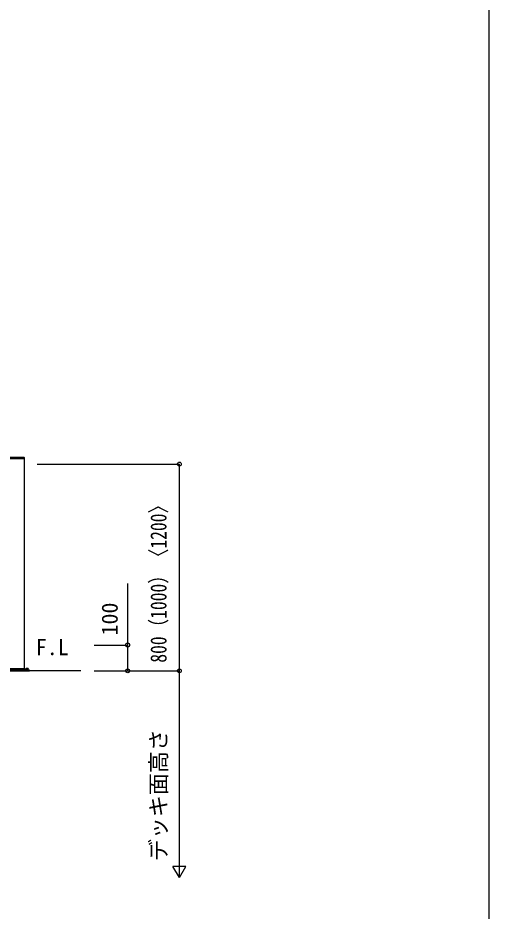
# Model space of a CAD drawing. Units: millimetres, scale not verified. Extents: x -4375 to 4375, y -6499 to 6470.
# Drawn here: x 2551 to 4375, y -679 to 2777 of the extents above; entities that cross this region are included whole.
import ezdxf
from ezdxf.enums import TextEntityAlignment as Align

# ---------------------------------------------------------------- set-up
doc = ezdxf.new("R2010")
doc.units = ezdxf.units.MM
doc.header["$LTSCALE"] = 30
for name, color, linetype in [('0-1_USER1', 3, 'Continuous'), ('0-3_YKK_13', 4, 'Continuous'), ('0-4_YKK_A1', 4, 'Continuous'), ('0-5_YKK_D', 6, 'Continuous'), ('0-6_YKK_ZWAK', 7, 'Continuous')]:
    doc.layers.add(name, color=color, linetype=linetype)
doc.styles.add('ＭＳ ゴシック', font='')
doc.styles.get('ＭＳ ゴシック').set_extended_font_data('MS Gothic')

msp = doc.modelspace()

# ---------------------------------------------------------------- linework, layer by layer
at = {"layer": '0-3_YKK_13'}
for p, q in [((2596, 254), (2481, 254)), ((2576.23, 258.8), (2500.78, 258.8)), ((2579.43, 256.95), (2580.67, 254.8)), ((2582.5, 259.3), (2581.88, 258.94)), ((2581.88, 255.8), (2581.88, 258.94)), ((2591.12, 255.8), (2581.88, 255.8)), ((2590.5, 259.3), (2582.5, 259.3)), ((2589, 255.8), (2584, 255.8)), ((2584.19, 255.8), (2584.19, 258.94)), ((2588.81, 255.8), (2588.81, 258.94)), ((2590.5, 259.3), (2591.12, 258.94)), ((2591.12, 255.8), (2591.12, 258.94)), ((2596, 250.8), (2596, 254))]:
    msp.add_line(p, q, dxfattribs=at)
msp.add_lwpolyline([(2481, 254), (2481, 250.8), (2596, 250.8)], dxfattribs=at)
for points in [[(2592.5, 254.8), (2580.5, 254.8), (2580.5, 254), (2592.5, 254)], [(2590.88, 255.8), (2590.88, 254.8), (2582.12, 254.8), (2582.12, 255.8)]]:
    msp.add_lwpolyline(points, close=True, dxfattribs=at)
for centre, radius, start, end in [((2576.23, 255.1), 3.7, 30.00001, 90), ((2583.04, 257.26), 2.04, 55.61575, 124.38425), ((2586.5, 251.66), 7.64, 72.41205, 107.58795), ((2589.97, 257.26), 2.04, 55.61575, 124.38425)]:
    msp.add_arc(centre, radius, start, end, dxfattribs=at)
at = {"layer": '0-4_YKK_A1'}
for p, q in [((2575.79, 1075.8), (2501.21, 1075.8)), ((2577, 1070.8), (2576.79, 1074.85)), ((2576, 258.8), (2576, 1070.8)), ((2794.6, 250.8), (-347.31, 250.8))]:
    msp.add_line(p, q, dxfattribs=at)
msp.add_lwpolyline([(2577, 1070.8), (2500, 1070.8), (2500.21, 1074.85)], dxfattribs=at)
msp.add_arc((2575.79, 1074.8), 1, 3, 90, dxfattribs=at)
at = {"layer": '0-5_YKK_D'}
for p, q in [((2626, 1050.8), (3177, 1050.8)), ((3176, 250.8), (3176, 1050.8)), ((2845.6, 350.8), (2977, 350.8)), ((2845.6, 250.8), (2977, 250.8)), ((2845.6, 250.8), (3177, 250.8)), ((2845.6, 250.8), (3177, 250.8)), ((3176, -499.2), (3176, 250.8)), ((3176, -549.2), (3176, -462.6)), ((3176, -549.2), (3151, -505.9)), ((3201, -505.9), (3151, -505.9)), ((3176, -549.2), (3201, -505.9))]:
    msp.add_line(p, q, dxfattribs=at)
msp.add_lwpolyline([(2976, 250.8), (2976, 350.8), (2976, 588.87)], dxfattribs=at)
for centre in [(3176, 1050.8), (2976, 350.8), (2976, 250.8), (3176, 250.8)]:
    msp.add_circle(centre, 7.5, dxfattribs=at)
at = {"layer": '0-6_YKK_ZWAK'}
msp.add_lwpolyline([(-4375, -6499.2), (4375, -6499.2), (4375, 6250.8)], dxfattribs=at)

# ---------------------------------------------------------------- texts
at = {"layer": '0-1_USER1', "style": 'ＭＳ ゴシック'}
msp.add_text('F.L', height=62.32, dxfattribs=at).set_placement((2620.34, 292.8), align=Align.BOTTOM_LEFT)
at = {"layer": '0-5_YKK_D', "style": 'ＭＳ ゴシック', "width": 0.8}
msp.add_text('800（1000）〈1200〉', height=62.32, rotation=90, dxfattribs=at).set_placement((3144.89, 282.4), align=Align.BOTTOM_LEFT)
at = {"layer": '0-5_YKK_D', "style": 'ＭＳ ゴシック'}
for s, p in [('100', (2956, 387.76)), ('デッキ面高さ', (3144.89, -485.09))]:
    msp.add_text(s, height=62.32, rotation=90, dxfattribs=at).set_placement(p, align=Align.BOTTOM_LEFT)

doc.saveas('drawing.dxf')
